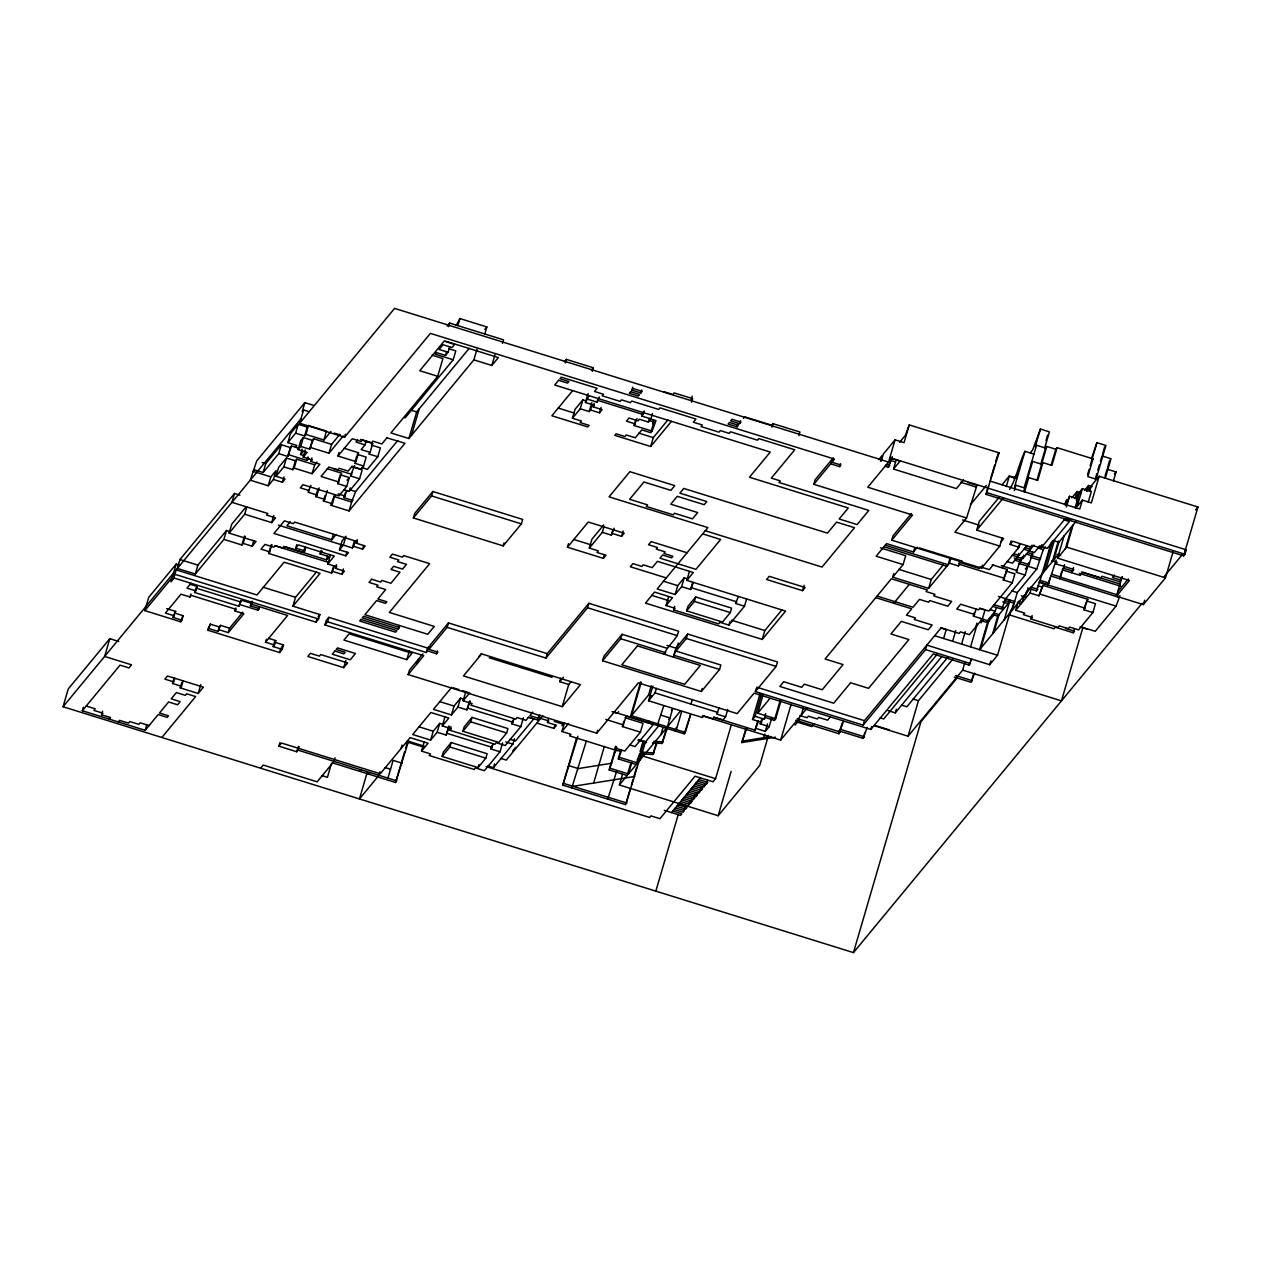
<?xml version="1.0" encoding="UTF-8"?>
<svg xmlns="http://www.w3.org/2000/svg" width="1261" height="1261" viewBox="0 0 1261 1261"><rect width="100%" height="100%" fill="white"/><g stroke="black" fill="none" stroke-linecap="round" stroke-linejoin="round"><path stroke-width="1.5" d="M1142.182 603.184L853.445 952.607L63.05 706.743L68.236 688.979L109.802 638.681L118.786 641.471M161.849 737.464L195.644 696.561L186.675 693.771L185.367 695.347L176.382 692.557L171.181 698.846L180.165 701.636L177.565 704.789L168.58 701.983L159.485 713.001L168.47 715.791L167.161 717.367L158.192 714.577L145.188 730.308L82.312 710.747L83.352 707.2M109.802 638.681L104.616 656.445L131.554 664.815L129 667.92L120.016 665.13L82.312 710.747M109.266 719.133L110.558 717.556L101.574 714.766L102.614 711.22M166.704 608.622L175.689 611.412L174.396 612.988L183.365 615.778L180.764 621.799L144.842 610.623L148.735 597.304L176.162 564.124L179.913 565.291M176.162 564.124L170.96 581.888L173.561 578.736L176.162 569.862L300.969 418.81M239.937 495.132L234.546 493.461L179.945 559.537L177.344 568.427L195.313 574.007L223.906 539.393L226.507 530.518L230.101 531.638M182.073 620.223L173.088 617.433L173.955 614.47M173.088 617.433L175.689 611.412M145.188 730.308L146.749 724.98M180.764 621.799L181.631 618.836M195.313 574.007L197.898 565.133L226.507 530.518M174.396 615.857L165.412 613.067L181.017 594.183L189.985 596.973L190.852 594.01M252.184 603.562L241.403 600.22L238.802 606.226L194.683 592.497L195.55 589.549M194.683 592.497L197.283 586.491L190.096 584.253M183.113 680.972L181.552 686.299L172.568 683.509L174.128 678.182M172.568 683.509L174.901 678.386M234.546 493.461L231.945 502.335L267.884 513.511L266.575 515.087L275.56 517.877L271.667 522.606L244.713 514.22L229.108 533.104L256.062 541.489L252.153 546.202L243.168 543.412L241.876 544.988L223.906 539.393M173.876 681.933L164.892 679.143L167.492 675.991L203.415 687.166L198.213 693.471L180.244 687.875L181.805 682.548M229.108 533.104L231.709 524.229L246.116 506.796M313.847 405.427L304.863 402.637L256.755 460.848L250.261 480.173L268.23 485.769L273.432 479.464L276.033 470.589L270.831 476.879L268.23 485.769M282.165 649.383L273.196 646.594L274.488 642.148L283.473 644.938L282.165 649.383L279.564 652.536L207.718 630.185L210.319 624.163L219.304 626.953L220.596 625.393L229.581 628.183L242.774 612.2M207.718 630.185L210.319 624.163M244.713 514.22L246.793 507.127M198.213 693.471L200.814 684.581M241.876 544.988L244.476 536.098M254.17 469.722L263.139 472.512L265.74 463.638L281.345 444.755L290.329 447.56L291.622 445.984L298.81 448.222M243.168 543.412L245.249 536.303M209.011 628.608L217.995 631.398L219.304 626.953M217.995 631.398L220.596 625.393M263.139 472.512L278.744 453.645L281.345 444.755M252.153 546.202L253.713 540.874M219.304 629.822L228.288 632.612L229.581 628.183M228.288 632.612L243.877 613.744L234.893 610.939L235.76 607.991M273.432 479.464L282.417 482.269L285.018 479.117L276.033 476.327L278.634 467.437L286.436 458.011L295.405 460.801L296.713 459.225L314.667 464.82L316.905 462.109M238.802 606.226L241.403 600.22M287.855 442.627L290.44 433.752L298.242 424.311L307.227 427.101L308.519 425.524L326.489 431.12L323.888 439.994L305.934 434.399L304.626 435.975L295.641 433.185L287.855 442.627L296.824 445.417L295.531 446.993L299.125 448.112M276.033 476.327L283.835 466.885L286.436 458.011M278.744 453.645L287.729 456.435L290.329 447.56M287.729 456.435L291.622 445.984M295.641 433.185L298.242 424.311M304.863 402.637L302.262 411.512L303.57 409.935L308.961 411.606M282.417 482.269L283.977 476.942M1002.117 538.116L999.784 546.092L981.578 568.128L891.763 540.181L912.57 515.008L813.771 484.287L830.668 463.827L839.653 466.617L840.945 465.041L831.961 462.251L834.561 459.114L430.395 333.377L344.584 437.22L299.677 423.255L303.57 409.935M271.667 522.606L273.732 515.497M240.094 604.649L258.064 610.245L259.372 608.669L250.387 605.879L251.68 601.434M250.387 605.879L252.547 601.339M283.835 466.885L292.82 469.675L294.112 468.099L312.082 473.695L319.884 464.253L310.9 461.463L312.192 459.887L303.223 457.097L307.117 452.368L298.132 449.578L300.733 440.704L303.334 437.551L312.318 440.341L313.611 438.765L331.58 444.361L339.918 434.257M292.82 469.675L295.405 460.801M334.433 566.157L331.58 573.061L268.703 553.5L271.304 544.626M294.112 468.099L296.713 459.225M268.703 553.5L272.077 544.831M298.132 449.578L300.733 446.426L303.334 437.551M304.626 435.975L307.227 427.101M305.934 434.399L308.519 425.524M304.2 455.615L300.607 454.512L302.167 449.184M258.064 610.245L258.931 607.282M303.223 457.097L305.288 449.988M300.733 446.426L309.717 449.215L312.318 440.341M289.037 454.858L306.99 460.438L308.031 456.892M309.717 449.215L313.611 438.765M310.9 461.463L311.94 457.901M312.082 473.695L314.667 464.82M319.112 487.912L317.047 495.006L308.062 492.216L310.915 485.312M268.609 638.334L275.781 640.572L274.488 645.017L265.504 642.227L266.37 639.264M305.792 547.321L304.752 550.868L295.768 548.078L296.808 544.531M327.324 490.497L324.723 499.372L315.739 496.582L317.819 489.489M311.01 447.655L328.979 453.235L331.58 444.361M270.012 551.924L261.027 549.134L264.92 544.421L273.905 547.211L275.213 545.635L284.182 548.425L285.49 546.864L303.46 552.444L305.004 547.116M397.751 440.515L355.555 491.585L351.661 502.036L333.692 496.44L335 494.864L332.4 503.754L323.415 500.948L324.975 495.62M172.268 577.443L315.975 622.146L318.576 618.993L319.868 614.564L292.93 606.178L295.515 597.304L316.464 571.942M279.564 652.536L280.872 648.091M344.143 448.27L358.518 452.746L355.917 461.621L337.964 456.025L339.004 452.478M344.584 437.22L345.451 434.257M386.701 437.772L404.97 443.257L349.061 510.91L331.107 505.314L333.188 498.221M346.712 486.447L337.727 483.641L340.312 474.766L349.297 477.556L346.712 486.447L338.91 495.872L302.971 484.697L300.37 487.849L309.355 490.639M337.727 483.641L341.621 473.19L327.245 468.729M283.457 546.423L326.489 559.821L329.089 556.668L320.105 553.878L321.145 550.332M352.97 500.459L343.985 497.669L345.546 492.342M290.203 521.739L286.862 525.79L331.769 539.755L333.33 534.428M353.19 467.106L362.175 469.912L359.59 478.786L350.605 475.996L351.646 472.434M355.145 461.416L356.705 456.088M326.489 559.821L327.529 556.259M343.985 497.669L346.838 490.765M350.605 475.996L354.499 465.53M332.872 571.485L341.857 574.275L344.458 571.138L335.473 568.348L336.782 566.772L327.797 563.966L330.398 555.092M343.796 489.694L349.187 491.364L350.227 487.818M365.517 441.271L372.704 443.509L370.103 452.384L361.119 449.594L365.028 444.881L366.053 441.318M299.156 746.638L296.808 751.761L278.854 746.181L279.895 742.619M315.975 622.146L316.842 619.183M349.061 510.91L351.661 502.036M331.58 573.061L333.661 565.953M339.02 482.08L321.066 476.485L328.853 467.043L337.838 469.833L339.146 468.272L348.131 471.062L352.024 466.334L361.009 469.139L363.609 465.987L366.194 457.112L357.226 454.307L358.518 452.746M339.461 549.859L342.062 540.985L345.955 536.256L343.355 545.146L339.461 549.859L348.446 552.649L345.845 555.802L273.984 533.45L284.387 520.856L293.372 523.662L294.664 522.086L357.541 541.647L356.248 543.207L365.217 546.013L362.616 549.15L353.647 546.36L352.339 547.936L343.355 545.146M335.473 568.348L336.514 564.786M324.944 624.936L326.252 620.507L328.853 617.354L427.652 648.091L428.945 646.515L426.344 652.52L327.545 621.799L324.944 624.936L423.743 655.673L408.154 674.556L596.768 733.224L638.365 682.879L737.165 713.616L754.062 693.156L870.831 729.473L933.235 653.955L969.157 665.13L971.758 659.125L970.466 660.685M345.845 555.802L346.885 552.255M327.545 621.799L328.853 617.354M341.857 574.275L343.418 568.947M362.002 467.673L367.377 469.344L377.78 456.75L380.381 447.876L371.396 445.086L372.704 443.509M352.339 547.936L354.42 540.827M353.647 546.36L355.192 541.032M356.248 543.207L357.273 539.661M296.808 751.761L298.368 746.433M362.616 549.15L363.657 545.603M432.129 355.192L442.91 358.55L437.709 376.298L390.91 432.949L408.879 438.529L416.666 411.906L469.187 348.335M411.48 435.392L419.267 408.753M343.733 667.652L347.642 662.923L320.688 654.554L319.396 656.114L310.411 653.324L307.81 656.477L343.733 667.652L345.813 660.543M448.601 326.615L449.641 323.068L503.533 339.824L502.493 343.386M448.601 348.651L455.788 350.889L453.188 359.763L435.218 354.183L436.527 352.607L445.511 355.397L446.552 351.851M445.511 355.397L448.112 352.26L449.657 346.933M456.277 325.259L459.918 318.56L486.872 326.946L484.791 334.039M457.838 325.653L459.918 318.56M331.564 763.11L327.419 777.312L321.839 775.578M335.079 757.814L334.039 761.36L317.141 781.82L263.25 765.064L260.649 768.201M413.356 517.956L414.664 513.511L432.854 491.491L522.669 519.422L521.376 523.867L503.171 545.887L413.356 517.956L431.561 495.92L432.854 491.491M408.879 438.529L473.884 359.858L476.989 349.218M398.224 629.05L399.516 627.474L363.594 616.298L362.301 617.874L398.224 629.05L399.264 625.488M367.093 772.772L359.448 798.938L378.946 775.342L379.987 771.779M473.884 359.858L491.837 365.454L494.958 354.798M406.814 659.645L412.016 653.34L349.139 633.779L343.938 640.084L406.814 659.645L409.415 650.755M408.154 674.556L409.447 670.111L422.876 653.86M417.249 663.538L418.542 659.093M387.931 778.132L393.117 760.367L402.101 763.173L400.809 764.749M426.344 652.52L427.652 648.091M427.652 650.944L436.637 653.75L437.93 652.173L428.945 649.383L430.253 644.938L448.443 622.918L547.242 653.639L588.855 603.294L678.67 631.241C676.526 640.304 667.148 645.537 664.374 654.27M401.014 748.64L402.054 745.078M332.746 762.937L395.607 782.498L404.592 751.792M405.664 748.088L407.287 742.54M395.607 782.498L408.596 740.979M436.637 653.75L437.504 650.786M428.945 649.383L447.151 627.347L448.443 622.918M502.603 742.918L500.002 751.808L484.413 770.676L475.429 767.886L474.12 769.462L429.213 755.497L430.521 753.92L421.537 751.13L424.137 742.24M523.41 717.745L520.809 726.62L505.204 745.503L496.235 742.713L494.927 744.289L450.019 730.324L451.328 728.748L442.343 725.942L448.837 718.076L430.868 712.497L412.678 734.517L430.631 740.112L433.232 731.238L439.726 723.373L443.32 724.476M430.631 740.112L437.141 732.247L439.726 723.373M442.343 725.942L444.928 717.068M451.674 687.324L433.469 709.344L451.438 714.94L454.039 706.065L460.533 698.184L464.127 699.303M437.141 732.247L446.126 735.037L448.711 726.163M446.126 735.037L449.499 726.368M503.171 545.887L504.037 542.924M442.107 756.427L443.399 751.997L451.202 742.556L487.124 753.731L485.832 758.16L478.029 767.602L442.107 756.427L449.909 746.985L451.202 742.556M450.019 730.324L451.06 726.762M451.438 714.94L457.932 707.074L460.533 698.184M539.929 714.861L537.596 719.984L528.611 717.194L526.01 720.33L517.026 717.541L515.733 719.117L470.826 705.135L472.118 703.575L463.134 700.769L465.735 691.895M565.369 362.932L566.41 359.385L593.348 367.771L592.307 371.317M457.932 707.074L466.917 709.864L469.518 700.99M466.917 709.864L470.306 701.195M462.897 731.254L464.206 726.825L472.008 717.383L507.931 728.559L506.638 732.988L498.836 742.43L462.897 731.254L470.7 721.812L472.008 717.383M572.683 390.595L551.877 415.767L587.799 426.943L589.108 425.367L580.123 422.577L581.416 421.001L572.431 418.211L575.032 409.336L582.834 399.895L586.428 401.014M572.431 418.211L580.233 408.769L582.834 399.895M478.029 767.602L478.896 764.639M580.233 408.769L589.218 411.575L590.526 409.998L599.495 412.788L602.096 409.636L593.127 406.846L594.42 405.27L585.435 402.48L588.036 393.605M585.435 402.48L589.076 395.781M589.218 411.575L591.819 402.685M500.002 751.808L491.033 749.002L492.074 745.456M590.526 409.998L592.071 404.671M491.033 749.002L493.366 743.88M593.127 406.846L594.167 403.299M588.036 399.327L597.02 402.133L598.061 398.571M597.02 402.133L599.353 397.01M487.818 765.947L493.429 767.697L494.501 764.024M599.495 412.788L601.056 407.461M520.809 726.62L511.824 723.83L512.864 720.283M511.824 723.83L514.173 718.707M603.751 524.891L591.929 539.188L589.328 548.062L598.313 550.868L597.005 552.428L605.989 555.234L603.389 558.371L567.466 547.195L568.506 543.649M493.429 767.697L512.88 744.148L514.441 738.82M447.151 627.347L545.95 658.084L547.242 653.639M631.887 390.122L633.195 388.546L642.164 391.351L640.872 392.928L631.887 390.122L632.754 387.174M537.596 719.984L538.636 716.437M640.872 392.928L641.739 389.964M589.328 548.062L602.332 532.331L603.893 527.003M650.597 418.999L655.988 420.67L652.095 431.12L634.125 425.54L635.686 420.212M537.076 723.168L553.91 728.401L556.464 725.296L547.495 722.506L548.535 718.959M571.17 681.539L568.743 684.471L559.758 681.681L560.798 678.134M634.125 425.54L636.994 418.636M652.473 413.561L650.912 418.888L641.928 416.098L642.968 412.552M641.928 416.098L644.276 410.976M545.95 658.084L587.547 607.739L588.855 603.294M603.389 558.371L604.429 554.824M553.91 728.401L554.95 724.854M602.332 532.331L611.317 535.121L612.862 529.809M611.317 535.121L614.17 528.233M562.248 706.664L580.454 684.644L481.655 653.907L463.465 675.928L562.248 706.664L568.743 684.471M635.434 423.964L626.449 421.174L629.05 418.021L638.034 420.811L639.327 419.251L648.312 422.041L649.352 418.479M625.046 717.714L643.015 723.31L640.415 732.184L624.81 751.067L615.825 748.277L614.533 749.854L569.625 735.872L570.918 734.296L561.933 731.506L564.534 722.632M652.615 423.617L653.639 420.071M651.306 430.915L653.387 423.822M612.61 533.561L621.594 536.351L623.155 531.023M652.095 431.12L650.786 432.696L641.817 429.906L635.308 437.772L626.323 434.982L625.03 436.542L616.046 433.752L614.753 435.329L650.676 446.504L653.277 437.63L667.952 419.85M641.581 753.132L625.677 804.676L562.8 785.114L576.64 737.764M562.8 785.114L577.948 736.203M1010.739 610.072L997.53 655.263L989.727 664.705L926.851 645.143L925.558 649.588L863.154 725.107L755.371 691.58L776.177 666.407L777.47 661.962L687.655 634.031L686.347 638.476L675.959 651.054L720.866 665.02L719.558 669.465L701.352 691.485L602.569 660.764L603.861 656.319L622.067 634.299L666.974 648.264M571.785 787.92L586.333 741.027M602.569 660.764L620.759 638.728L622.067 634.299M690.981 400.604L692.273 396.159M691.595 402.212L692.636 398.649L674.194 392.912L672.885 394.488L663.901 391.698M596.768 733.224L597.635 730.261M593.647 783.049L604.334 746.465M614.533 749.854L615.573 746.291M630.421 764.434L627.174 775.531L609.205 769.951L616.03 746.638M640.415 732.184L622.445 726.604L624.006 721.276M609.205 769.951L616.787 746.922M622.445 726.604L626.339 716.153L653.293 724.523L635.087 746.559L629.696 744.873M640.604 681.917L630.327 717.068L648.532 695.032L651.228 685.795M638.98 755.276L636.269 764.529L618.316 758.933L620.901 750.059M641.203 682.39L631.477 715.681L685.369 732.436L690.555 714.688L684.219 733.823L614.154 712.039M618.316 758.933L621.689 750.263M616.802 770.881L607.707 799.096M746.575 599.117L744.494 606.226L728.89 625.109L719.921 622.303L718.612 623.88L673.705 609.914L675.013 608.338L666.029 605.548L668.614 596.674M768.438 735.541L759.705 765.459L718.171 815.709L619.372 784.972L622.493 774.317M705.262 530.739L822.03 567.056L854.532 527.713L836.563 522.133L827.468 533.151L683.761 488.448L679.868 493.161L706.806 501.547L704.205 504.684L677.267 496.314L670.757 504.179L697.711 512.565L692.51 518.854L674.54 513.259L673.248 514.835L646.294 506.449L647.602 504.889L629.633 499.293L643.93 481.986L670.884 490.371L674.777 485.643L629.87 471.677L609.063 496.85L707.862 527.587L657.17 588.95L675.124 594.53L677.724 585.656L684.219 577.79L687.812 578.909M673.705 609.914L674.745 606.368M675.124 594.53L681.634 586.664L684.219 577.79M727.739 709.486L725.579 716.831L722.979 719.968L714.01 717.178L712.701 718.754L703.717 715.964L702.424 717.541L648.532 700.769L652.835 686.079M610.513 768.375L628.467 773.955L631.714 762.858M666.029 605.548L672.523 597.682L654.569 592.087L645.459 603.105L762.227 639.422L785.619 611.112L686.835 580.375L689.42 571.501M648.532 700.769L655.026 692.904L656.335 688.459M640.052 751.572L642.763 742.319L646.609 742.556M644.072 740.759L637.577 762.952L619.608 757.357M626.197 802.894L630.342 788.692M631.383 785.146L632.943 779.818M633.463 778.037L636.569 767.382M640.824 752.849L638.649 760.288L639.957 758.712M737.07 426.801L738.363 425.225L729.394 422.435L728.086 424.011L737.07 426.801L737.937 423.838M640.131 759.847L645.333 742.098L658.762 725.832M681.634 586.664L690.602 589.454L692.683 582.361M739.671 423.649L740.964 422.072L731.995 419.282L730.686 420.859L739.671 423.649L740.538 420.701M690.602 589.454L693.471 582.566M686.599 610.86L687.891 606.415L695.694 596.973L731.616 608.149L730.324 612.594L722.521 622.036L686.599 610.86L694.385 601.418L695.694 596.973M687.655 634.031L675.943 648.186L673.358 657.076L678.292 643.063M663.775 705.766L657.265 725.453M639.437 753.684L652.93 754.488L656.745 741.405M652.93 754.488L657.501 741.704M660.906 734.722L662.971 727.613M652.394 742.902L662.025 743.47L665.855 730.387M662.025 743.47L667.148 728.811M675.234 731.033L676.274 727.487M676.385 729.646L681.57 711.898M690.965 704.079L692.257 699.634M771.953 427.195L772.977 423.649L799.931 432.034L798.891 435.581M701.352 691.485L702.219 688.538M728.89 625.109L729.93 621.547M744.494 606.226L735.51 603.436L738.379 596.532M655.846 891.133L678.245 814.511M674.131 809.452L683.115 812.242L685.448 807.119M679.332 803.162L688.317 805.952L690.65 800.83M681.933 800.01L690.918 802.8L691.942 799.253M725.579 716.831L716.611 714.041L719.196 708.02M694.023 797.882L695.063 794.335M684.534 796.857L693.518 799.663L695.851 794.54M687.135 793.721L696.119 796.511L697.144 792.964M689.735 790.568L698.704 793.358L701.053 788.235M692.336 787.431L701.305 790.221L702.345 786.675M694.937 784.279L703.906 787.069L706.255 781.946M697.538 781.126L706.507 783.932L707.547 780.37M486.115 766.593L649.667 817.459L650.975 815.883L659.944 818.688L695.047 776.209L713.017 781.788L715.586 778.683L731.333 724.807M762.227 639.422L764.812 630.547L782.056 609.678M813.771 484.287L815.063 479.842L831.961 459.382L830.668 463.827M718.171 815.709L731.144 771.322M755.371 691.58L756.237 688.616M775.436 737.196L741.799 742.571L746.165 727.629M741.799 742.571L746.922 727.928M762.59 718.565L761.502 722.269L752.533 719.479L760.099 693.582M752.533 719.479L755.134 716.327L761.612 694.133M781.095 700.281L775.688 718.77L757.735 713.19L763.141 694.685M831.961 462.251L833.269 457.822M713.836 717.336L755.008 730.135L757.719 720.898M755.008 730.135L758.476 721.166M771.89 717.399L769.194 726.635L760.21 723.846L761.297 720.141M755.134 716.327L764.103 719.133L765.726 713.584M802.532 590.652L805.133 587.5L769.194 576.324L766.593 579.477L802.532 590.652L804.092 585.325M839.653 466.617L840.52 463.654M756.301 728.559L765.285 731.364L767.46 723.956M763.662 737.717L764.749 733.997M764.103 719.133L765.411 717.556L774.396 720.346L780.338 699.997M702.361 715.744L780.654 740.097L791.12 704.316M801.224 715.192L803.43 707.657M880.509 460.927L882.069 455.599L878.728 459.65M881.281 461.132L883.362 454.023L895.074 439.868L904.042 442.658L909.244 424.91L999.059 452.841L986.07 494.375L1183.669 555.833L1184.977 554.257L1186.27 549.828L889.872 457.617M967.975 482.522L976.96 485.327L966.572 517.972L867.773 487.235L888.579 462.062L895.074 439.868M884.859 466.16L888.453 467.279L890.534 460.17M888.453 467.279L892.347 456.829L891.054 458.389L900.023 461.195L893.529 469.06L956.405 488.606L963.593 479.905M893.529 469.06L896.13 460.17M891.763 540.181L893.056 535.752L911.419 513.542M795.896 720.315L839.006 733.729L842.127 723.073M839.006 733.729L843.499 721.402M950.983 557.851L949.423 563.178L928.632 588.351L892.709 577.175L893.734 573.613M892.709 577.175L903.097 564.581L905.697 555.707L880.556 547.889M903.097 564.581L876.159 556.196L886.562 543.617L913.5 552.003L914.54 548.44M863.154 725.107L864.447 720.677L941.147 627.836L959.117 633.432L960.409 631.856L969.394 634.646L982.398 618.915L984.999 610.04L979.608 608.369M838.849 730.813L863.17 738.394L864.81 732.783M863.17 738.394L867.205 727.471M870.831 729.473L871.698 726.509M928.632 588.351L931.217 579.461L943.354 564.786M888.091 710.637L895.278 712.875L896.319 709.312M950.211 557.646L948.13 564.739L885.254 545.193M873.92 725.595L908.046 736.219L918.434 700.706L953.19 658.652M949.423 563.178L958.407 565.968L959.968 560.641M958.407 565.968L960.756 560.846M943.638 638.507L946.223 629.617L940.848 627.946M986.07 494.375L988.514 486.052M990.484 479.275L994.645 465.073M995.686 461.526L997.23 456.198M1001.076 541.663L1003.677 538.51L976.739 530.124L979.324 521.25L999.185 497.228M853.445 952.607L920.94 721.781L957.194 677.898M952.622 641.297L955.728 630.642M981.578 568.128L982.445 565.164M1006.246 486.588L1009.367 475.933L1016.555 478.171M961.591 644.087L965.232 631.666M1009.635 489.378C1016.713 477.746 1018.967 463.544 1024.957 451.328L1033.941 454.118M982.398 618.915L973.413 616.125L974.454 612.578M973.413 616.125L976.282 609.221M1024.957 451.328L1014.585 486.841L1015.877 485.264L1024.862 488.054M1014.317 490.592L1015.877 485.264M908.046 736.219L962.663 670.127L964.838 662.655M975.904 626.78L976.944 623.233M970.576 646.877L977.133 624.463M969.157 665.13L970.024 662.167M1044.738 447.828L1049.42 431.861L1040.435 429.055L1035.234 446.82L1036.542 445.243L1045.527 448.033L1046.819 446.457L1055.804 449.263L1057.096 447.687L1093.035 458.862L1087.833 476.611L1096.818 479.416M1024.074 487.865L1036.542 445.243M1023.822 491.617L1032.649 461.431L1041.633 464.221L1042.926 462.645L1051.91 465.435L1057.096 447.687M1024.594 491.822L1028.755 477.604L1037.74 480.409L1042.926 462.645M1020.086 543.696L1019.046 547.242L1010.061 544.453L1011.101 540.906M987.678 621.941L979.561 649.683L1058.862 553.705M980.853 648.107L989.68 617.922M971.679 680.42L973.334 674.761M954.293 677.062L971.128 682.311L974.643 673.185M1005.915 571.06L1014.9 573.85L1012.299 582.724L1003.315 579.934L1007.224 569.483L992.249 564.833M1003.315 579.934L1007.224 569.483M980.79 620.601L986.181 622.272L995.276 611.254L996.316 607.707M1046.031 440.53L1047.592 435.203M1040.845 464.016L1045.527 448.033M1036.952 480.205L1046.819 446.457M992.565 633.952L997.75 616.188L1008.154 603.609L1009.194 600.047M1017.737 548.819L1018.778 545.272M993.857 632.376L999.059 614.611L993.668 612.941M1018.652 553.343L1017.611 556.905L1012.236 555.218M992.801 606.336L1001.786 609.126L1005.679 598.676M989.727 664.705L990.831 660.937M1028.818 562.642L1025.177 575.079L1016.193 572.273L1021.126 558.276M1020.102 561.823L1022.435 556.7M1004.26 619.781L1009.982 600.252M1017.312 556.999L1022.703 558.686L1023.727 555.124M1051.122 465.246L1055.804 449.263M1010.77 611.916L1014.664 601.465L998.491 596.437M1029.197 550.821L1030.237 547.258M1012.063 610.34L1017.249 592.591L1036.763 568.995L1043.257 549.654L1045.527 546.911M1015.704 610.308L1030.016 593.001L1038.985 595.807L1042.894 585.356L1087.802 599.322L1086.493 600.898L1095.478 603.688L1092.877 612.562L1078.581 629.87L1069.596 627.08L1068.303 628.656L1059.319 625.85L1058.011 627.426L1031.072 619.041L1032.365 617.48L1023.396 614.674L1024.689 613.114L1015.704 610.308L1018.305 601.434M1025.335 569.137L1029.071 564.613L1032.712 552.192M1024.295 595.35L1022.214 602.443L1018.62 601.324M1021.347 595.838L1024.941 596.957L1026.501 591.63M1027.794 590.053L1024.941 596.957M1010.061 544.453L1012.662 541.3L1030.631 546.896L1031.924 545.319L1040.908 548.109L1041.949 544.563M1030.016 593.001L1031.561 587.673M1027.542 588.083L1036.51 590.873L1037.551 587.327M1041.964 574.165L1051.264 542.388M1036.51 590.873L1043.005 571.548M1043.273 572.589L1052.557 540.811M1031.072 619.041L1032.113 615.494M1064.552 504.573L1066.901 499.451L1065.34 504.778M1045.873 569.436L1054.527 539.85M1066.112 504.983L1069.501 496.314L1078.47 499.104L1075.885 507.978M1038.985 595.807L1042.894 585.356M1066.38 506.954L1069.501 496.314M1052.368 561.571L1058.373 541.016M1053.66 559.994L1058.862 542.246L1076.405 520.998M1039.111 581.999L1048.096 584.789L1050.177 577.68M1048.096 584.789L1056.151 560.136M1173.25 551.23L1165.463 577.869L1143.364 604.602L1116.426 596.232L1129.43 580.501L1057.569 558.15L1064.063 535.941M1074.971 498.662L1077.036 491.554L1080.63 492.673M1076.39 500.475L1078.47 493.366L1075.869 496.519M1075.097 507.773L1079.779 491.79L1082.379 488.653L1091.348 491.443L1088.243 502.099M1082.379 488.653L1077.178 506.402L1082.379 500.113L1091.364 502.903L1099.151 476.28L1197.95 507.001L1183.669 555.833M1091.474 458.452L1096.928 442.674L1105.897 445.464L1096.061 479.117M1065.372 548.708L1071.866 526.515M1087.581 474.64L1089.141 469.313M1090.166 465.766L1096.928 442.674M1057.569 558.15L1066.664 547.132L1073.158 524.939M1082.379 500.113L1079.779 508.987L989.964 481.056M1061.746 571.596L1059.666 578.704L1064.599 564.707M1087.061 490.797L1088.621 485.469L1092.31 486.62M1089.015 490.844L1090.056 487.282L1086.635 491.412M1089.788 491.033L1091.348 485.706L1099.151 476.28M1095.257 479.007L1096.818 473.679M1097.858 470.132L1099.419 464.805M1100.443 461.242L1102.004 455.93L1110.988 458.72L1105.282 478.25M1102.524 454.149L1104.604 447.04M1073.584 567.497L1072.544 571.044L1063.575 568.254L1062.266 569.83L1080.236 575.41L1082.836 572.273L1100.79 577.853L1102.098 576.277L1120.052 581.873L1122.4 576.75M1105.014 476.264L1107.095 469.171L1116.08 471.961L1113.479 480.835M1107.615 467.39L1109.696 460.297M1010.376 613.224L1009.084 614.801L1053.991 628.766L1055.284 627.19L1073.253 632.786L1074.293 629.223M1092.877 612.562L1083.908 609.772L1085.973 602.663M1083.908 609.772L1087.802 599.322M1082.868 627.615L1061.463 700.864L962.663 670.127M1116.426 596.232L1122.085 576.829M1080.33 626.67L1095.242 631.304L1116.048 606.131L1119.941 595.681M1143.364 604.602L1144.673 600.173M63.05 706.743L173.561 572.998M144.842 610.623L174.869 574.291L318.576 618.993M299.677 423.255L394.583 308.393L888.579 462.062M191.01 583.276L187.006 588.13L195.991 590.936M300.607 454.512L303.207 451.359M197.283 586.491L195.975 588.067L240.094 601.781M189.985 596.973L191.294 595.397L236.201 609.378L234.893 610.939M306.99 460.438L308.724 458.342M323.888 439.994L330.918 431.498M101.574 714.766L102.882 713.19L93.897 710.4L95.19 708.824L86.221 706.034M182.073 617.354L183.365 615.778M328.979 453.235L343.276 435.928M118.235 721.923L119.543 720.362L128.527 723.152L129.82 721.576L138.805 724.366L140.097 722.789L149.082 725.595M337.964 456.025L352.26 438.718L361.245 441.523L362.537 439.947L371.522 442.737L372.83 441.161L381.815 443.967L387.001 437.662M447.182 326.063L449.641 323.068M357.777 439.979L356.043 442.075L365.028 444.881M315.739 496.582L317.047 495.006M323.415 500.948L324.723 499.372M355.917 461.621L354.625 463.197L363.609 465.987M347.074 480.252L349.297 477.556M370.103 452.384L368.795 453.96L377.78 456.75M180.244 687.875L181.552 686.299M295.768 548.078L298.368 544.925L334.291 556.101L327.797 563.966M331.107 505.314L332.4 503.754M405.08 417.99L453.188 359.763M349.187 491.364L359.59 478.786M484.791 329.452L486.872 326.946M303.46 552.444L304.752 550.868M320.105 553.878L322.28 551.246M331.769 539.755L336.104 534.522M292.93 606.178L320.042 573.361L284.103 562.185L256.992 595.003L176.162 569.862M491.837 365.454L498.347 357.588L444.455 340.817L419.755 370.718L437.709 376.298M265.504 642.227L287.603 615.478L251.68 604.303M274.488 642.148L275.781 640.572M273.196 646.594L274.488 645.017M281.739 647.035L283.473 644.938M318.135 616.661L319.868 614.564M564.455 361.749L566.41 359.385M278.854 746.181L281.455 743.028L380.255 773.765L410.109 737.622L428.078 743.218L421.537 751.13M591.614 369.867L593.348 367.771M359.684 771.322L360.977 769.746M648.312 422.041L650.912 418.888M368.669 774.112L369.962 772.536M567.466 547.195L588.272 522.022L624.195 533.198L621.594 536.351M650.676 446.504L671.482 421.332M478.928 656.54L481.198 653.781M463.134 700.769L469.644 692.904M743.438 418.416L744.747 416.839L771.685 425.225L772.977 423.649M532.836 712.071L529.919 715.617L538.888 718.407M559.758 681.681L563.383 677.299M512.581 751.083L515.702 747.316M542.908 715.744L506.26 760.084L500.869 758.413M547.495 722.506L548.787 720.929L539.803 718.139M561.933 725.784L563.241 724.208L554.257 721.418M561.933 731.506L568.632 723.42M686.835 580.375L693.329 572.51L657.407 561.334L652.205 567.623L643.22 564.833L641.912 566.41L632.943 563.604L630.342 566.756L666.265 577.932M567.986 767.366L569.294 765.79L578.279 768.58L611.916 763.204M618.741 711.693L617.37 713.348L611.979 711.677M639.311 719.858L640.462 718.471M614.406 752.186L615.699 750.61L621.484 750.957M648.296 722.648L649.431 721.26M671.451 710.479L672.586 709.092L667.4 726.856L680.656 710.826M909.244 424.91L905.351 435.36L899.566 442.343M668.85 719.369L670.001 717.982L661.016 715.176M637.262 759.784L642.826 753.038M619.372 784.972L627.174 775.531M628.467 773.955L666.249 728.243M684.219 733.823L685.369 732.436M671.53 812.604L700.139 777.99M757.735 713.19L769.73 698.657M690.918 802.8L692.21 801.239L683.226 798.434M696.119 796.511L697.412 794.934L688.427 792.144M701.305 790.221L702.613 788.645L693.629 785.855M706.507 783.932L707.815 782.356L698.83 779.55M760.21 723.846L761.502 722.269M765.285 731.364L769.194 726.635M774.396 720.346L775.688 718.77M913.5 552.003L917.409 547.274M997.75 454.417L999.059 452.841M970.466 504.652L986.307 485.469M780.654 740.097L806.961 708.256M893.75 603.231L909.339 584.347M795.092 725.122L799.253 720.094M966.572 517.972L954.876 532.126L999.784 546.092M1040.435 429.055L1032.633 449.956L1030.332 452.762M1002.054 484.791L1009.367 475.933M1013.797 478.502L1017.296 474.262M814.023 723.798L811.753 726.557L796.842 721.907M1031.34 463.008L1032.649 461.431M976.739 530.124L1002.794 498.599M830.006 717.288L827.626 720.173L818.641 717.383L817.333 718.959L808.364 716.169L807.056 717.73L799.868 715.507M1027.463 479.18L1028.755 477.604M993.164 564.912L989.255 569.625L980.27 566.835L978.977 568.412L961.008 562.816M1002.132 567.702L1019.046 547.242M1091.727 460.438L1093.035 458.862M937.38 654.002L883.709 718.959L880.115 717.84M1026.88 545.682L1012.41 563.194L1007.035 561.508M1071.834 497.843L1077.036 491.554M895.278 712.875L941.463 656.981M1022.703 558.686L1033.91 545.115M1084.46 490.513L1088.621 485.469M948.051 656.934L906.864 706.79L901.473 705.104M1031.671 555.738L1032.98 554.162L1027.589 552.491M1039.695 546.045L1034.272 552.602L1023.806 549.134M1012.299 582.724L988.908 611.049L979.923 608.259L978.615 609.835L960.661 604.24L956.752 608.968L974.721 614.548M1040.908 548.109L1065.671 518.145M980.979 622.839L983.202 620.144M1025.177 575.079L1004.371 600.252L1013.355 603.042M988.656 621.468L994.503 614.391M1114.346 474.057L1116.08 471.961M1027.037 590.873L1029.26 588.178M1071.251 572.62L1073.852 569.468L1055.883 563.888L1057.191 562.311L1051.8 560.641M1114.33 575.142L1112.375 577.506L1121.36 580.296M1073.253 632.786L1074.545 631.209L1065.561 628.404M1117.719 591.787L1128.359 578.909M1195.523 509.948L1197.95 507.001M1164.313 576.387L1182.55 554.336M1184.962 551.388L1186.27 549.828M743.092 741.011L771.133 736.519M573.077 786.344L634.756 776.477M638.287 740.412L642.133 740.633M653.702 741.326L663.318 741.894M640.746 752.108L654.223 752.912M876.064 725.8L889.178 729.851M1010.534 476.705L1015.925 478.392M891.448 460.706L895.2 461.873M960.693 482.238L975.651 486.904M987.379 492.799L1184.977 554.257M1067.09 518.886L1070.684 520.005M886.152 464.584L889.746 465.703M1064 519.895L1069.391 521.581L1047.276 548.33L1040.104 546.092M445.622 341.589L454.606 344.395L452.005 347.532L443.021 344.742L439.127 349.455L448.112 352.26M1053.471 540.559L1058.862 542.246M598.329 400.557L643.236 414.522M1066.664 547.132L1165.463 577.869M649.305 420.575L654.695 422.246M962.506 519.973L979.356 525.222M1037.866 547.983L1043.257 549.654M1057.002 554.336L1060.596 555.455M1025.114 547.558L1030.489 549.244M558.071 408.012L574.228 413.041M638.901 433.154L653.277 437.63M1026.281 554.068L1040.656 558.544M1081.465 572.037L1120.146 584.079M1030.379 557.315L1039.348 560.105M1079.29 573.345L1120.651 586.207M1013.529 553.642L1018.92 555.329M1014.207 558.024L1021.394 560.247M1014.711 560.152L1029.071 564.613M1018.793 563.399L1036.763 568.995M1051.989 574.338L1060.974 577.128M1059.776 576.971L1118.066 595.097M1050.697 575.914L1118.633 597.257M1001.329 565.669L1017.501 570.697M1040.404 580.423L1049.388 583.212M1039.316 582.267L1116.048 606.131M919.269 547.857L962.316 561.24M1037.992 585.798L1041.586 586.917M959.716 564.392L1004.623 578.358M1030.631 587.059L1037.819 589.297M1040.293 594.23L1085.201 608.196M883.961 546.754L946.838 566.315M1011.874 590.905L1017.249 592.591M411.275 410.219L416.666 411.906M1017.312 602.9L1020.906 604.019M898.888 569.405L931.217 579.461M1002.763 601.923L1008.154 603.609M1080.251 627.048L1087.423 629.286M994.094 604.76L1003.078 607.55M989.885 609.583L995.276 611.254M992.36 614.517L997.75 616.188M980.286 618.457L987.473 620.696M702.661 533.876L720.63 539.472L695.93 569.357L660.007 558.182L662.608 555.045L671.577 557.835L672.885 556.259L663.901 553.469L665.209 551.892L656.224 549.102L657.517 547.526L648.532 544.736L651.133 541.584L687.072 552.759M877.089 596.075L913.011 607.25L919.505 599.385L928.49 602.175L929.783 600.599L947.752 606.194L951.661 601.465L933.692 595.886L934.984 594.309L926.015 591.519L927.308 589.943L891.385 578.767L825.088 658.983L843.057 664.579L822.251 689.751L804.297 684.156L801.697 687.308L783.727 681.712L779.834 686.441L833.726 703.197L850.623 682.753L868.577 688.333L908.882 639.563L890.928 633.968L901.331 621.389L928.269 629.775L932.178 625.046L914.209 619.466L915.486 617.906L906.501 615.116L911.703 608.827L875.78 597.651M360.441 439.49L367.629 441.728M334.307 433.138L339.682 434.809M934.653 635.702L997.53 655.263M351.709 466.444L357.099 468.115M573.66 539.44L591.614 545.02M431.561 495.92L521.376 523.867M925.558 649.588L970.466 663.554M333.944 468.824L351.898 474.42M691.911 587.894L736.818 601.86M663.349 581.179L677.724 585.656M955.586 675.486L972.436 680.735M262.146 462.519L265.74 463.638M350.164 489.899L355.555 491.585M694.385 601.418L730.324 612.594M338.09 493.855L345.278 496.093M252.862 471.299L270.831 476.879M651.764 595.381L668.44 600.567M731.459 620.176L764.812 630.547M913.043 699.02L918.434 700.706M587.547 607.739L677.378 635.67M686.347 638.476L776.177 666.407M666.974 645.396L675.943 648.186M278.429 525.143L342.913 545.209M620.759 638.728L665.666 652.694M674.651 655.499L719.558 669.465M756.663 687.15L864.447 720.677M275.008 545.777L328.632 562.453M840.141 729.252L864.463 736.818M797.346 718.675L840.378 732.058M655.026 692.904L717.903 712.465M648.532 695.032L652.221 696.182M179.945 559.537L197.898 565.133M263.186 587.248L295.515 597.304M489.205 657.753L552.082 677.315M605.784 719.432L623.754 725.028M638.145 739.86L645.333 742.098M453.471 687.875L458.862 689.562M462.456 690.681L467.847 692.352M528.296 717.288L533.687 718.975L515.481 740.995L510.106 739.324M640.383 755.292L715.586 778.683M468.225 708.288L513.132 722.254M439.663 701.589L454.039 706.065M696.23 782.703L705.214 785.493M691.028 788.992L700.013 791.798M470.7 721.812L506.638 732.988M685.826 795.297L694.811 798.087M505.708 741.909L512.88 744.148M680.625 801.586L689.609 804.376M678.024 804.739L687.009 807.529L685.716 809.105L676.731 806.299M447.419 733.461L492.326 747.426M418.857 726.762L433.232 731.238M675.423 807.875L684.408 810.665M672.822 811.028L681.807 813.818L680.514 815.394L664.342 810.366M449.909 746.985L485.832 758.16M564.108 783.538L626.969 803.099M407.35 740.916L424.185 746.165M407.161 742.02L424.09 747.284M385.141 767.571L390.532 769.257M298.116 750.185L396.916 780.922M371.632 579.24L369.032 582.393L378.016 585.183L376.708 586.759L385.693 589.549L377.89 598.991L386.875 601.781L385.582 603.357L376.598 600.567L364.902 614.722L427.763 634.283L434.273 626.418L389.365 612.436L429.67 563.667L403.678 555.581L402.369 557.157L392.439 554.068L389.838 557.22L398.823 560.01L397.514 561.586L406.499 564.376L402.606 569.089L393.621 566.299L391.02 569.452L400.005 572.242L390.894 583.26L381.91 580.454L380.617 582.03L371.632 579.24M334.874 651.054L332.274 654.191L350.243 659.787L355.444 653.482L337.475 647.902L336.183 649.478L345.167 652.268L343.859 653.844L334.874 651.054M360.993 619.435L359.7 621.011L395.623 632.187L396.916 630.61L360.993 619.435M558.607 380.286L554.714 385.015L770.266 452.068L749.475 477.241L848.275 507.978L839.164 518.98L857.133 524.576L868.829 510.406L779.014 482.474L780.323 480.898L771.338 478.108L794.745 449.783L758.807 438.607L757.514 440.184L730.56 431.798L729.268 433.374L720.283 430.584L718.991 432.16L701.021 426.565L702.314 424.989L693.345 422.199L695.946 419.046L660.007 407.87L658.715 409.447L631.761 401.061L630.468 402.637L621.484 399.847L620.191 401.424L602.222 395.828L603.515 394.267L594.546 391.462L597.147 388.325L561.208 377.149L559.916 378.71L568.9 381.516L567.592 383.092L558.607 380.286M630.595 391.698L629.286 393.274L638.271 396.064L639.563 394.488L630.595 391.698M637.42 645.9L621.831 664.768L684.691 684.329L700.296 665.445L637.42 645.9"/></g></svg>
